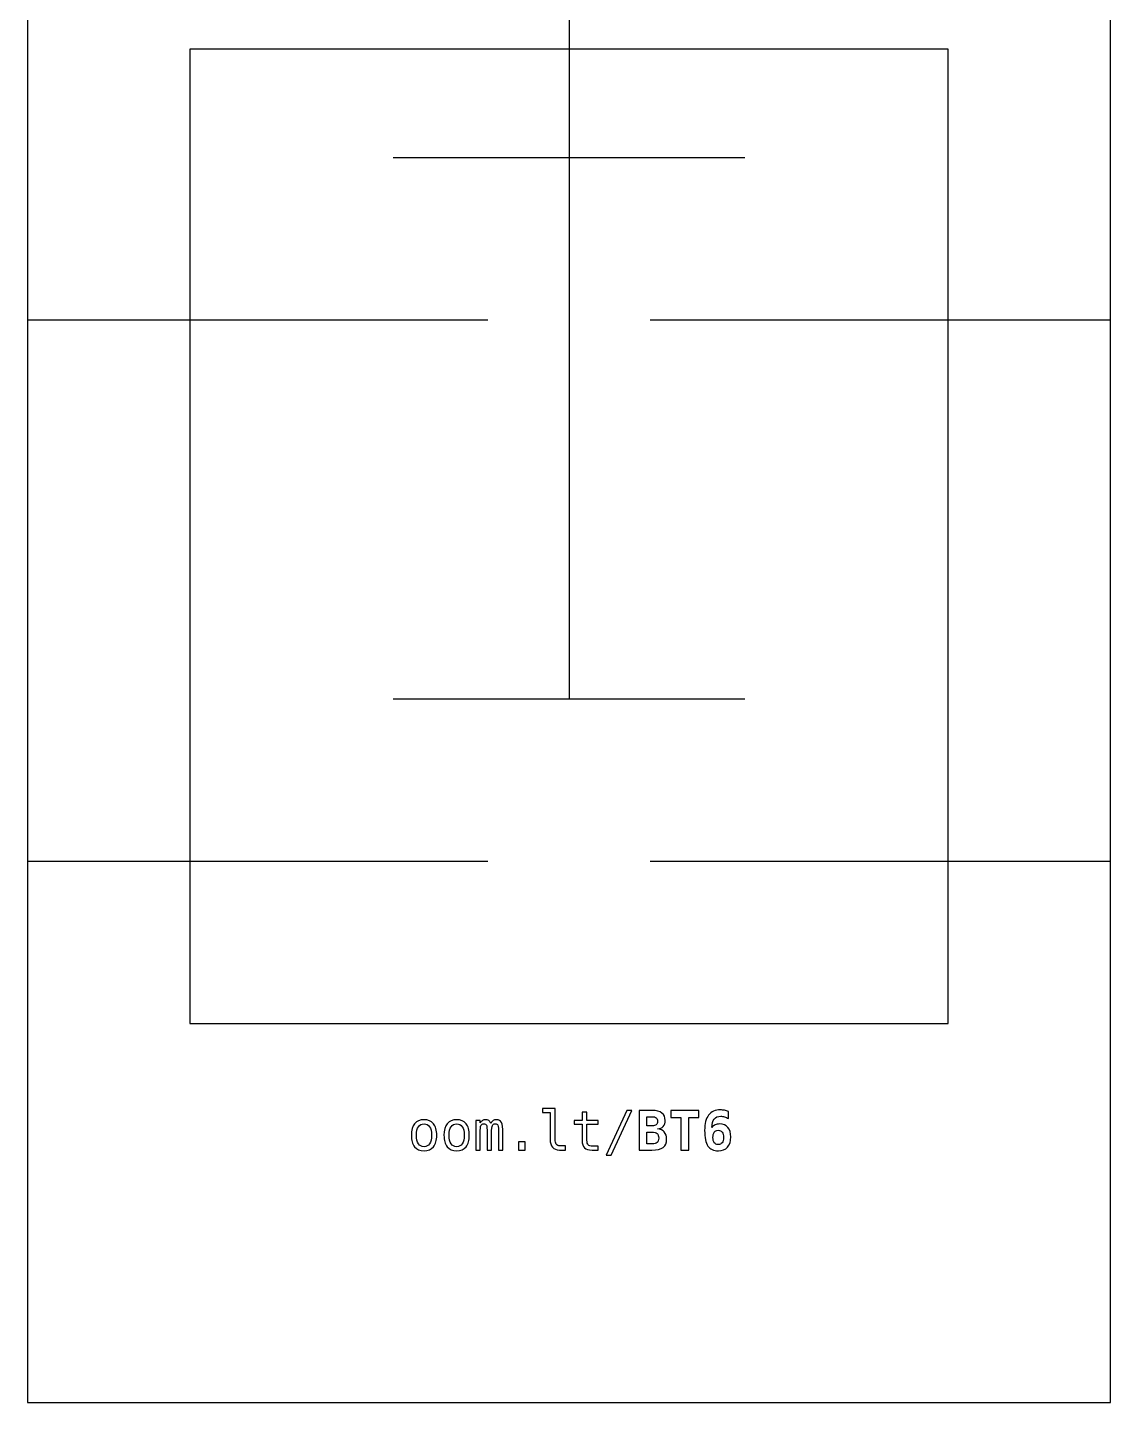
# Model space of a CAD drawing. Extents: x -115 to -95, y -158.5 to -118.5.
# Drawn here: x -115 to -95, y -158.5 to -133.1 of the extents above; entities that cross this region are included whole.
import ezdxf

# ---------------------------------------------------------------- set-up
doc = ezdxf.new("R2010")
doc.units = 0
doc.header["$MEASUREMENT"] = 0
doc.layers.add('LAYER_1', color=7, linetype='CONTINUOUS')

msp = doc.modelspace()

# ---------------------------------------------------------------- linework, layer by layer
at = {"layer": 'LAYER_1', "color": 7}
msp.add_open_spline([(-115, -118.5), (-115, -118.5), (-95, -118.5), (-95, -118.5), (-95, -118.5), (-95, -118.5), (-95, -158.5), (-95, -158.5), (-95, -158.5), (-95, -158.5), (-115, -158.5), (-115, -158.5), (-115, -158.5), (-115, -158.5), (-115, -118.5), (-115, -118.5)], degree=3, knots=[0, 0, 0, 0, 0.25, 0.25, 0.25, 0.25, 0.5, 0.5, 0.5, 0.5, 0.75, 0.75, 0.75, 0.75, 1, 1, 1, 1], dxfattribs=at)
at = {"layer": 'LAYER_1'}
for points in [[(-105, -130.4999), (-105, -130.4999), (-105, -145.4999), (-105, -145.4999)], [(-108.25, -135.5), (-108.25, -135.5), (-101.7501, -135.4998), (-101.7501, -135.4998)], [(-115, -138.5), (-115, -138.5), (-106.5001, -138.4998), (-106.5001, -138.4998)], [(-103.5, -138.5), (-103.5, -138.5), (-95.0001, -138.4998), (-95.0001, -138.4998)], [(-108.25, -145.5), (-108.25, -145.5), (-101.7501, -145.4998), (-101.7501, -145.4998)], [(-115, -148.5), (-115, -148.5), (-106.5001, -148.4998), (-106.5001, -148.4998)], [(-103.5, -148.5), (-103.5, -148.5), (-95.0001, -148.4998), (-95.0001, -148.4998)]]:
    msp.add_open_spline(points, degree=3, dxfattribs=at)
for points, knots in [([(-112, -133.5), (-112, -133.5), (-98, -133.5), (-98, -133.5), (-98, -133.5), (-98, -133.5), (-98, -151.5), (-98, -151.5), (-98, -151.5), (-98, -151.5), (-112, -151.5), (-112, -151.5), (-112, -151.5), (-112, -151.5), (-112, -133.5), (-112, -133.5)], [0, 0, 0, 0, 0.25, 0.25, 0.25, 0.25, 0.5, 0.5, 0.5, 0.5, 0.75, 0.75, 0.75, 0.75, 1, 1, 1, 1]), ([(-105.2577, -153.638), (-105.2577, -153.6784), (-105.2503, -153.7087), (-105.2355, -153.7292), (-105.2355, -153.7292), (-105.2207, -153.7497), (-105.1988, -153.76), (-105.1698, -153.76), (-105.1698, -153.76), (-105.1698, -153.76), (-105.0648, -153.76), (-105.0648, -153.76), (-105.0648, -153.76), (-105.0648, -153.76), (-105.0648, -153.8362), (-105.0648, -153.8362), (-105.0648, -153.8362), (-105.0648, -153.8362), (-105.1785, -153.8362), (-105.1785, -153.8362), (-105.1785, -153.8362), (-105.2323, -153.8362), (-105.2738, -153.8189), (-105.3033, -153.7844), (-105.3033, -153.7844), (-105.3328, -153.7499), (-105.3475, -153.701), (-105.3475, -153.638), (-105.3475, -153.638), (-105.3475, -153.638), (-105.3475, -153.1413), (-105.3475, -153.1413), (-105.3475, -153.1413), (-105.3475, -153.1413), (-105.4915, -153.1413), (-105.4915, -153.1413), (-105.4915, -153.1413), (-105.4915, -153.1413), (-105.4915, -153.071), (-105.4915, -153.071), (-105.4915, -153.071), (-105.4915, -153.071), (-105.2577, -153.071), (-105.2577, -153.071), (-105.2577, -153.071), (-105.2577, -153.071), (-105.2577, -153.638), (-105.2577, -153.638)], [0, 0, 0, 0, 0.0833333, 0.0833333, 0.0833333, 0.0833333, 0.1666667, 0.1666667, 0.1666667, 0.1666667, 0.25, 0.25, 0.25, 0.25, 0.3333333, 0.3333333, 0.3333333, 0.3333333, 0.4166667, 0.4166667, 0.4166667, 0.4166667, 0.5, 0.5, 0.5, 0.5, 0.5833333, 0.5833333, 0.5833333, 0.5833333, 0.6666667, 0.6666667, 0.6666667, 0.6666667, 0.75, 0.75, 0.75, 0.75, 0.8333333, 0.8333333, 0.8333333, 0.8333333, 0.9166667, 0.9166667, 0.9166667, 0.9166667, 1, 1, 1, 1]), ([(-104.6677, -153.134), (-104.6677, -153.134), (-104.6677, -153.2893), (-104.6677, -153.2893), (-104.6677, -153.2893), (-104.6677, -153.2893), (-104.4635, -153.2893), (-104.4635, -153.2893), (-104.4635, -153.2893), (-104.4635, -153.2893), (-104.4635, -153.3592), (-104.4635, -153.3592), (-104.4635, -153.3592), (-104.4635, -153.3592), (-104.6677, -153.3592), (-104.6677, -153.3592), (-104.6677, -153.3592), (-104.6677, -153.3592), (-104.6677, -153.656), (-104.6677, -153.656), (-104.6677, -153.656), (-104.6677, -153.6964), (-104.6601, -153.7245), (-104.6447, -153.7404), (-104.6447, -153.7404), (-104.6294, -153.7564), (-104.6027, -153.7644), (-104.5647, -153.7644), (-104.5647, -153.7644), (-104.5647, -153.7644), (-104.4635, -153.7644), (-104.4635, -153.7644), (-104.4635, -153.7644), (-104.4635, -153.7644), (-104.4635, -153.8362), (-104.4635, -153.8362), (-104.4635, -153.8362), (-104.4635, -153.8362), (-104.5734, -153.8362), (-104.5734, -153.8362), (-104.5734, -153.8362), (-104.6409, -153.8362), (-104.6884, -153.8227), (-104.7161, -153.7957), (-104.7161, -153.7957), (-104.7437, -153.7687), (-104.7576, -153.722), (-104.7576, -153.656), (-104.7576, -153.656), (-104.7576, -153.656), (-104.7576, -153.3592), (-104.7576, -153.3592), (-104.7576, -153.3592), (-104.7576, -153.3592), (-104.9036, -153.3592), (-104.9036, -153.3592), (-104.9036, -153.3592), (-104.9036, -153.3592), (-104.9036, -153.2893), (-104.9036, -153.2893), (-104.9036, -153.2893), (-104.9036, -153.2893), (-104.7576, -153.2893), (-104.7576, -153.2893), (-104.7576, -153.2893), (-104.7576, -153.2893), (-104.7576, -153.134), (-104.7576, -153.134), (-104.7576, -153.134), (-104.7576, -153.134), (-104.6677, -153.134), (-104.6677, -153.134)], [0, 0, 0, 0, 0.0555556, 0.0555556, 0.0555556, 0.0555556, 0.1111111, 0.1111111, 0.1111111, 0.1111111, 0.1666667, 0.1666667, 0.1666667, 0.1666667, 0.2222222, 0.2222222, 0.2222222, 0.2222222, 0.2777778, 0.2777778, 0.2777778, 0.2777778, 0.3333333, 0.3333333, 0.3333333, 0.3333333, 0.3888889, 0.3888889, 0.3888889, 0.3888889, 0.4444444, 0.4444444, 0.4444444, 0.4444444, 0.5, 0.5, 0.5, 0.5, 0.5555556, 0.5555556, 0.5555556, 0.5555556, 0.6111111, 0.6111111, 0.6111111, 0.6111111, 0.6666667, 0.6666667, 0.6666667, 0.6666667, 0.7222222, 0.7222222, 0.7222222, 0.7222222, 0.7777778, 0.7777778, 0.7777778, 0.7777778, 0.8333333, 0.8333333, 0.8333333, 0.8333333, 0.8888889, 0.8888889, 0.8888889, 0.8888889, 0.9444444, 0.9444444, 0.9444444, 0.9444444, 1, 1, 1, 1]), ([(-103.9313, -153.1071), (-103.9313, -153.1071), (-103.8384, -153.1071), (-103.8384, -153.1071), (-103.8384, -153.1071), (-103.8384, -153.1071), (-104.2223, -153.929), (-104.2223, -153.929), (-104.2223, -153.929), (-104.2223, -153.929), (-104.3157, -153.929), (-104.3157, -153.929), (-104.3157, -153.929), (-104.3157, -153.929), (-103.9313, -153.1071), (-103.9313, -153.1071)], [0, 0, 0, 0, 0.25, 0.25, 0.25, 0.25, 0.5, 0.5, 0.5, 0.5, 0.75, 0.75, 0.75, 0.75, 1, 1, 1, 1]), ([(-103.7024, -153.1061), (-103.7024, -153.1061), (-103.4675, -153.1061), (-103.4675, -153.1061), (-103.4675, -153.1061), (-103.3864, -153.1061), (-103.3255, -153.1215), (-103.2847, -153.1523), (-103.2847, -153.1523), (-103.2438, -153.183), (-103.2233, -153.229), (-103.2233, -153.2901), (-103.2233, -153.2901), (-103.2233, -153.3372), (-103.2353, -153.3737), (-103.2595, -153.4), (-103.2595, -153.4), (-103.2835, -153.4265), (-103.3189, -153.4417), (-103.3654, -153.446), (-103.3654, -153.446), (-103.3097, -153.4515), (-103.2679, -153.4702), (-103.2397, -153.5022), (-103.2397, -153.5022), (-103.2115, -153.534), (-103.1975, -153.5787), (-103.1975, -153.636), (-103.1975, -153.636), (-103.1975, -153.7064), (-103.2187, -153.7572), (-103.261, -153.7889), (-103.261, -153.7889), (-103.3034, -153.8204), (-103.3722, -153.8362), (-103.4675, -153.8362), (-103.4675, -153.8362), (-103.4675, -153.8362), (-103.7024, -153.8362), (-103.7024, -153.8362), (-103.7024, -153.8362), (-103.7024, -153.8362), (-103.7024, -153.1061), (-103.7024, -153.1061)], [0, 0, 0, 0, 0.0909091, 0.0909091, 0.0909091, 0.0909091, 0.1818182, 0.1818182, 0.1818182, 0.1818182, 0.2727273, 0.2727273, 0.2727273, 0.2727273, 0.3636364, 0.3636364, 0.3636364, 0.3636364, 0.4545455, 0.4545455, 0.4545455, 0.4545455, 0.5454545, 0.5454545, 0.5454545, 0.5454545, 0.6363636, 0.6363636, 0.6363636, 0.6363636, 0.7272727, 0.7272727, 0.7272727, 0.7272727, 0.8181818, 0.8181818, 0.8181818, 0.8181818, 0.9090909, 0.9090909, 0.9090909, 0.9090909, 1, 1, 1, 1]), ([(-102.7883, -153.8362), (-102.7883, -153.8362), (-102.9323, -153.8362), (-102.9323, -153.8362), (-102.9323, -153.8362), (-102.9323, -153.8362), (-102.9323, -153.2331), (-102.9323, -153.2331), (-102.9323, -153.2331), (-102.9323, -153.2331), (-103.1173, -153.2331), (-103.1173, -153.2331), (-103.1173, -153.2331), (-103.1173, -153.2331), (-103.1173, -153.1071), (-103.1173, -153.1071), (-103.1173, -153.1071), (-103.1173, -153.1071), (-102.6032, -153.1071), (-102.6032, -153.1071), (-102.6032, -153.1071), (-102.6032, -153.1071), (-102.6032, -153.2331), (-102.6032, -153.2331), (-102.6032, -153.2331), (-102.6032, -153.2331), (-102.7883, -153.2331), (-102.7883, -153.2331), (-102.7883, -153.2331), (-102.7883, -153.2331), (-102.7883, -153.8362), (-102.7883, -153.8362)], [0, 0, 0, 0, 0.125, 0.125, 0.125, 0.125, 0.25, 0.25, 0.25, 0.25, 0.375, 0.375, 0.375, 0.375, 0.5, 0.5, 0.5, 0.5, 0.625, 0.625, 0.625, 0.625, 0.75, 0.75, 0.75, 0.75, 0.875, 0.875, 0.875, 0.875, 1, 1, 1, 1]), ([(-102.0563, -153.1243), (-102.0563, -153.1243), (-102.0563, -153.2551), (-102.0563, -153.2551), (-102.0563, -153.2551), (-102.082, -153.2405), (-102.1067, -153.2295), (-102.1303, -153.2221), (-102.1303, -153.2221), (-102.1538, -153.2148), (-102.1765, -153.2111), (-102.1983, -153.2111), (-102.1983, -153.2111), (-102.2503, -153.2111), (-102.29, -153.2286), (-102.3172, -153.2636), (-102.3172, -153.2636), (-102.3443, -153.2986), (-102.3585, -153.3503), (-102.3598, -153.4187), (-102.3598, -153.4187), (-102.3445, -153.3975), (-102.325, -153.3817), (-102.3013, -153.371), (-102.3013, -153.371), (-102.2775, -153.3605), (-102.2495, -153.3552), (-102.2173, -153.3552), (-102.2173, -153.3552), (-102.1515, -153.3552), (-102.1008, -153.376), (-102.065, -153.4175), (-102.065, -153.4175), (-102.0291, -153.459), (-102.0113, -153.5178), (-102.0113, -153.594), (-102.0113, -153.594), (-102.0113, -153.6757), (-102.0315, -153.739), (-102.0717, -153.784), (-102.0717, -153.784), (-102.1118, -153.8289), (-102.1683, -153.8514), (-102.2413, -153.8514), (-102.2413, -153.8514), (-102.3302, -153.8514), (-102.3947, -153.8215), (-102.4349, -153.762), (-102.4349, -153.762), (-102.475, -153.7024), (-102.4952, -153.6062), (-102.4952, -153.4733), (-102.4952, -153.4733), (-102.4952, -153.3472), (-102.4707, -153.2525), (-102.4215, -153.1895), (-102.4215, -153.1895), (-102.3723, -153.1265), (-102.2987, -153.095), (-102.2003, -153.095), (-102.2003, -153.095), (-102.1775, -153.095), (-102.154, -153.0975), (-102.1298, -153.1023), (-102.1298, -153.1023), (-102.1055, -153.1071), (-102.081, -153.1145), (-102.0563, -153.1243)], [0, 0, 0, 0, 0.0588235, 0.0588235, 0.0588235, 0.0588235, 0.1176471, 0.1176471, 0.1176471, 0.1176471, 0.1764706, 0.1764706, 0.1764706, 0.1764706, 0.2352941, 0.2352941, 0.2352941, 0.2352941, 0.2941176, 0.2941176, 0.2941176, 0.2941176, 0.3529412, 0.3529412, 0.3529412, 0.3529412, 0.4117647, 0.4117647, 0.4117647, 0.4117647, 0.4705882, 0.4705882, 0.4705882, 0.4705882, 0.5294118, 0.5294118, 0.5294118, 0.5294118, 0.5882353, 0.5882353, 0.5882353, 0.5882353, 0.6470588, 0.6470588, 0.6470588, 0.6470588, 0.7058824, 0.7058824, 0.7058824, 0.7058824, 0.7647059, 0.7647059, 0.7647059, 0.7647059, 0.8235294, 0.8235294, 0.8235294, 0.8235294, 0.8823529, 0.8823529, 0.8823529, 0.8823529, 0.9411765, 0.9411765, 0.9411765, 0.9411765, 1, 1, 1, 1]), ([(-107.6772, -153.2761), (-107.6014, -153.2761), (-107.5434, -153.3006), (-107.5032, -153.3498), (-107.5032, -153.3498), (-107.463, -153.399), (-107.4429, -153.4702), (-107.4429, -153.5632), (-107.4429, -153.5632), (-107.4429, -153.6567), (-107.4629, -153.7279), (-107.5029, -153.7769), (-107.5029, -153.7769), (-107.5431, -153.8259), (-107.6011, -153.8504), (-107.6772, -153.8504), (-107.6772, -153.8504), (-107.7532, -153.8504), (-107.8111, -153.8259), (-107.8513, -153.7769), (-107.8513, -153.7769), (-107.8913, -153.7279), (-107.9113, -153.6567), (-107.9113, -153.5632), (-107.9113, -153.5632), (-107.9113, -153.4702), (-107.8913, -153.399), (-107.8513, -153.3498), (-107.8513, -153.3498), (-107.8111, -153.3006), (-107.7532, -153.2761), (-107.6772, -153.2761)], [0, 0, 0, 0, 0.125, 0.125, 0.125, 0.125, 0.25, 0.25, 0.25, 0.25, 0.375, 0.375, 0.375, 0.375, 0.5, 0.5, 0.5, 0.5, 0.625, 0.625, 0.625, 0.625, 0.75, 0.75, 0.75, 0.75, 0.875, 0.875, 0.875, 0.875, 1, 1, 1, 1]), ([(-107.6772, -153.3523), (-107.7229, -153.3523), (-107.7574, -153.37), (-107.7809, -153.4055), (-107.7809, -153.4055), (-107.8044, -153.441), (-107.8161, -153.4937), (-107.8161, -153.5632), (-107.8161, -153.5632), (-107.8161, -153.6325), (-107.8044, -153.685), (-107.7809, -153.7207), (-107.7809, -153.7207), (-107.7574, -153.7564), (-107.7229, -153.7742), (-107.6772, -153.7742), (-107.6772, -153.7742), (-107.6314, -153.7742), (-107.5967, -153.7564), (-107.5732, -153.7207), (-107.5732, -153.7207), (-107.5497, -153.685), (-107.5381, -153.6325), (-107.5381, -153.5632), (-107.5381, -153.5632), (-107.5381, -153.4937), (-107.5497, -153.441), (-107.5732, -153.4055), (-107.5732, -153.4055), (-107.5967, -153.37), (-107.6314, -153.3523), (-107.6772, -153.3523)], [0, 0, 0, 0, 0.125, 0.125, 0.125, 0.125, 0.25, 0.25, 0.25, 0.25, 0.375, 0.375, 0.375, 0.375, 0.5, 0.5, 0.5, 0.5, 0.625, 0.625, 0.625, 0.625, 0.75, 0.75, 0.75, 0.75, 0.875, 0.875, 0.875, 0.875, 1, 1, 1, 1]), ([(-107.0751, -153.2761), (-106.9993, -153.2761), (-106.9413, -153.3006), (-106.9011, -153.3498), (-106.9011, -153.3498), (-106.8609, -153.399), (-106.8408, -153.4702), (-106.8408, -153.5632), (-106.8408, -153.5632), (-106.8408, -153.6567), (-106.8608, -153.7279), (-106.9008, -153.7769), (-106.9008, -153.7769), (-106.941, -153.8259), (-106.999, -153.8504), (-107.0751, -153.8504), (-107.0751, -153.8504), (-107.1511, -153.8504), (-107.209, -153.8259), (-107.2492, -153.7769), (-107.2492, -153.7769), (-107.2892, -153.7279), (-107.3092, -153.6567), (-107.3092, -153.5632), (-107.3092, -153.5632), (-107.3092, -153.4702), (-107.2892, -153.399), (-107.2492, -153.3498), (-107.2492, -153.3498), (-107.209, -153.3006), (-107.1511, -153.2761), (-107.0751, -153.2761)], [0, 0, 0, 0, 0.125, 0.125, 0.125, 0.125, 0.25, 0.25, 0.25, 0.25, 0.375, 0.375, 0.375, 0.375, 0.5, 0.5, 0.5, 0.5, 0.625, 0.625, 0.625, 0.625, 0.75, 0.75, 0.75, 0.75, 0.875, 0.875, 0.875, 0.875, 1, 1, 1, 1]), ([(-107.0751, -153.3523), (-107.1208, -153.3523), (-107.1553, -153.37), (-107.1788, -153.4055), (-107.1788, -153.4055), (-107.2023, -153.441), (-107.214, -153.4937), (-107.214, -153.5632), (-107.214, -153.5632), (-107.214, -153.6325), (-107.2023, -153.685), (-107.1788, -153.7207), (-107.1788, -153.7207), (-107.1553, -153.7564), (-107.1208, -153.7742), (-107.0751, -153.7742), (-107.0751, -153.7742), (-107.0293, -153.7742), (-106.9946, -153.7564), (-106.9711, -153.7207), (-106.9711, -153.7207), (-106.9476, -153.685), (-106.936, -153.6325), (-106.936, -153.5632), (-106.936, -153.5632), (-106.936, -153.4937), (-106.9476, -153.441), (-106.9711, -153.4055), (-106.9711, -153.4055), (-106.9946, -153.37), (-107.0293, -153.3523), (-107.0751, -153.3523)], [0, 0, 0, 0, 0.125, 0.125, 0.125, 0.125, 0.25, 0.25, 0.25, 0.25, 0.375, 0.375, 0.375, 0.375, 0.5, 0.5, 0.5, 0.5, 0.625, 0.625, 0.625, 0.625, 0.75, 0.75, 0.75, 0.75, 0.875, 0.875, 0.875, 0.875, 1, 1, 1, 1]), ([(-106.4439, -153.345), (-106.4329, -153.3215), (-106.4187, -153.3041), (-106.4015, -153.293), (-106.4015, -153.293), (-106.3845, -153.2818), (-106.3639, -153.2761), (-106.3399, -153.2761), (-106.3399, -153.2761), (-106.2959, -153.2761), (-106.2648, -153.2931), (-106.2468, -153.3271), (-106.2468, -153.3271), (-106.2287, -153.3612), (-106.2197, -153.4252), (-106.2197, -153.5193), (-106.2197, -153.5193), (-106.2197, -153.5193), (-106.2197, -153.8362), (-106.2197, -153.8362), (-106.2197, -153.8362), (-106.2197, -153.8362), (-106.3017, -153.8362), (-106.3017, -153.8362), (-106.3017, -153.8362), (-106.3017, -153.8362), (-106.3017, -153.5232), (-106.3017, -153.5232), (-106.3017, -153.5232), (-106.3017, -153.446), (-106.306, -153.3982), (-106.3147, -153.3793), (-106.3147, -153.3793), (-106.3232, -153.3607), (-106.339, -153.3513), (-106.3619, -153.3513), (-106.3619, -153.3513), (-106.3879, -153.3513), (-106.4057, -153.3613), (-106.4154, -153.3813), (-106.4154, -153.3813), (-106.4249, -153.4013), (-106.4297, -153.4487), (-106.4297, -153.5232), (-106.4297, -153.5232), (-106.4297, -153.5232), (-106.4297, -153.8362), (-106.4297, -153.8362), (-106.4297, -153.8362), (-106.4297, -153.8362), (-106.5117, -153.8362), (-106.5117, -153.8362), (-106.5117, -153.8362), (-106.5117, -153.8362), (-106.5117, -153.5232), (-106.5117, -153.5232), (-106.5117, -153.5232), (-106.5117, -153.445), (-106.5164, -153.3968), (-106.5257, -153.3787), (-106.5257, -153.3787), (-106.5349, -153.3605), (-106.5515, -153.3513), (-106.5757, -153.3513), (-106.5757, -153.3513), (-106.5995, -153.3513), (-106.6161, -153.3613), (-106.6252, -153.3813), (-106.6252, -153.3813), (-106.6346, -153.4013), (-106.6392, -153.4487), (-106.6392, -153.5232), (-106.6392, -153.5232), (-106.6392, -153.5232), (-106.6392, -153.8362), (-106.6392, -153.8362), (-106.6392, -153.8362), (-106.6392, -153.8362), (-106.7207, -153.8362), (-106.7207, -153.8362), (-106.7207, -153.8362), (-106.7207, -153.8362), (-106.7207, -153.2893), (-106.7207, -153.2893), (-106.7207, -153.2893), (-106.7207, -153.2893), (-106.6392, -153.2893), (-106.6392, -153.2893), (-106.6392, -153.2893), (-106.6392, -153.2893), (-106.6392, -153.3361), (-106.6392, -153.3361), (-106.6392, -153.3361), (-106.6286, -153.3166), (-106.6151, -153.3018), (-106.5989, -153.2915), (-106.5989, -153.2915), (-106.5829, -153.2813), (-106.5645, -153.2761), (-106.544, -153.2761), (-106.544, -153.2761), (-106.5192, -153.2761), (-106.4987, -153.2818), (-106.4822, -153.2931), (-106.4822, -153.2931), (-106.4657, -153.3046), (-106.453, -153.3218), (-106.4439, -153.345)], [0, 0, 0, 0, 0.037037, 0.037037, 0.037037, 0.037037, 0.0740741, 0.0740741, 0.0740741, 0.0740741, 0.1111111, 0.1111111, 0.1111111, 0.1111111, 0.1481481, 0.1481481, 0.1481481, 0.1481481, 0.1851852, 0.1851852, 0.1851852, 0.1851852, 0.2222222, 0.2222222, 0.2222222, 0.2222222, 0.2592593, 0.2592593, 0.2592593, 0.2592593, 0.2962963, 0.2962963, 0.2962963, 0.2962963, 0.3333333, 0.3333333, 0.3333333, 0.3333333, 0.3703704, 0.3703704, 0.3703704, 0.3703704, 0.4074074, 0.4074074, 0.4074074, 0.4074074, 0.4444444, 0.4444444, 0.4444444, 0.4444444, 0.4814815, 0.4814815, 0.4814815, 0.4814815, 0.5185185, 0.5185185, 0.5185185, 0.5185185, 0.5555556, 0.5555556, 0.5555556, 0.5555556, 0.5925926, 0.5925926, 0.5925926, 0.5925926, 0.6296296, 0.6296296, 0.6296296, 0.6296296, 0.6666667, 0.6666667, 0.6666667, 0.6666667, 0.7037037, 0.7037037, 0.7037037, 0.7037037, 0.7407407, 0.7407407, 0.7407407, 0.7407407, 0.7777778, 0.7777778, 0.7777778, 0.7777778, 0.8148148, 0.8148148, 0.8148148, 0.8148148, 0.8518519, 0.8518519, 0.8518519, 0.8518519, 0.8888889, 0.8888889, 0.8888889, 0.8888889, 0.9259259, 0.9259259, 0.9259259, 0.9259259, 0.962963, 0.962963, 0.962963, 0.962963, 1, 1, 1, 1]), ([(-103.5632, -153.2208), (-103.5632, -153.2208), (-103.5632, -153.3903), (-103.5632, -153.3903), (-103.5632, -153.3903), (-103.5632, -153.3903), (-103.4675, -153.3903), (-103.4675, -153.3903), (-103.4675, -153.3903), (-103.431, -153.3903), (-103.405, -153.3838), (-103.3895, -153.3708), (-103.3895, -153.3708), (-103.374, -153.3578), (-103.3664, -153.3363), (-103.3664, -153.3063), (-103.3664, -153.3063), (-103.3664, -153.2763), (-103.3742, -153.2546), (-103.39, -153.2411), (-103.39, -153.2411), (-103.4059, -153.2276), (-103.4317, -153.2208), (-103.4675, -153.2208), (-103.4675, -153.2208), (-103.4675, -153.2208), (-103.5632, -153.2208), (-103.5632, -153.2208)], [0, 0, 0, 0, 0.1428571, 0.1428571, 0.1428571, 0.1428571, 0.2857143, 0.2857143, 0.2857143, 0.2857143, 0.4285714, 0.4285714, 0.4285714, 0.4285714, 0.5714286, 0.5714286, 0.5714286, 0.5714286, 0.7142857, 0.7142857, 0.7142857, 0.7142857, 0.8571429, 0.8571429, 0.8571429, 0.8571429, 1, 1, 1, 1]), ([(-103.5632, -153.505), (-103.5632, -153.505), (-103.5632, -153.721), (-103.5632, -153.721), (-103.5632, -153.721), (-103.5632, -153.721), (-103.4675, -153.721), (-103.4675, -153.721), (-103.4675, -153.721), (-103.4215, -153.721), (-103.3895, -153.7132), (-103.371, -153.6975), (-103.371, -153.6975), (-103.3527, -153.6819), (-103.3435, -153.6547), (-103.3435, -153.616), (-103.3435, -153.616), (-103.3435, -153.5765), (-103.3532, -153.5482), (-103.3724, -153.5308), (-103.3724, -153.5308), (-103.3915, -153.5137), (-103.4232, -153.505), (-103.4675, -153.505), (-103.4675, -153.505), (-103.4675, -153.505), (-103.5632, -153.505), (-103.5632, -153.505)], [0, 0, 0, 0, 0.1428571, 0.1428571, 0.1428571, 0.1428571, 0.2857143, 0.2857143, 0.2857143, 0.2857143, 0.4285714, 0.4285714, 0.4285714, 0.4285714, 0.5714286, 0.5714286, 0.5714286, 0.5714286, 0.7142857, 0.7142857, 0.7142857, 0.7142857, 0.8571429, 0.8571429, 0.8571429, 0.8571429, 1, 1, 1, 1]), ([(-102.2452, -153.4708), (-102.2763, -153.4708), (-102.3002, -153.4822), (-102.3167, -153.5048), (-102.3167, -153.5048), (-102.3332, -153.5275), (-102.3413, -153.5602), (-102.3413, -153.6032), (-102.3413, -153.6032), (-102.3413, -153.6458), (-102.3332, -153.6785), (-102.3167, -153.7012), (-102.3167, -153.7012), (-102.3002, -153.7239), (-102.2763, -153.7352), (-102.2452, -153.7352), (-102.2452, -153.7352), (-102.2138, -153.7352), (-102.1898, -153.7239), (-102.1732, -153.7012), (-102.1732, -153.7012), (-102.1563, -153.6785), (-102.148, -153.6458), (-102.148, -153.6032), (-102.148, -153.6032), (-102.148, -153.5605), (-102.1563, -153.5278), (-102.1732, -153.505), (-102.1732, -153.505), (-102.1898, -153.4822), (-102.2138, -153.4708), (-102.2452, -153.4708)], [0, 0, 0, 0, 0.125, 0.125, 0.125, 0.125, 0.25, 0.25, 0.25, 0.25, 0.375, 0.375, 0.375, 0.375, 0.5, 0.5, 0.5, 0.5, 0.625, 0.625, 0.625, 0.625, 0.75, 0.75, 0.75, 0.75, 0.875, 0.875, 0.875, 0.875, 1, 1, 1, 1]), ([(-105.9329, -153.6872), (-105.9329, -153.6872), (-105.8099, -153.6872), (-105.8099, -153.6872), (-105.8099, -153.6872), (-105.8099, -153.6872), (-105.8099, -153.8362), (-105.8099, -153.8362), (-105.8099, -153.8362), (-105.8099, -153.8362), (-105.9329, -153.8362), (-105.9329, -153.8362), (-105.9329, -153.8362), (-105.9329, -153.8362), (-105.9329, -153.6872), (-105.9329, -153.6872)], [0, 0, 0, 0, 0.25, 0.25, 0.25, 0.25, 0.5, 0.5, 0.5, 0.5, 0.75, 0.75, 0.75, 0.75, 1, 1, 1, 1])]:
    msp.add_open_spline(points, degree=3, knots=knots, dxfattribs=at)

doc.saveas('drawing.dxf')
